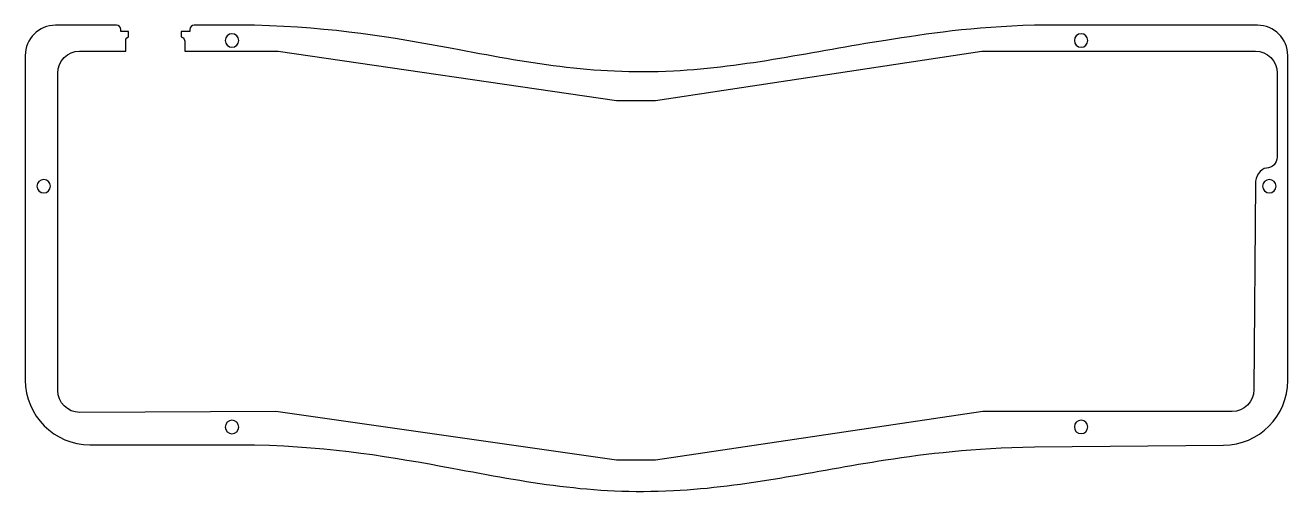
# Model space of a CAD drawing. Header units: millimetres. Extents: x 1 to 293, y -110 to -1.
import ezdxf

# ---------------------------------------------------------------- set-up
doc = ezdxf.new("R2010")
doc.units = ezdxf.units.MM
doc.header["$MEASUREMENT"] = 0
doc.layers.add('mid 292.5', color=7, linetype='Continuous')

# ---------------------------------------------------------------- blocks, each defined once
blk = doc.blocks.new('block 2')
at = {"layer": 'mid 292.5', "color": 7, "lineweight": 25, "true_color": 0xffffff}
blk.add_lwpolyline([(59.06, -90.51), (59.06, -90.51)], dxfattribs=at)

msp = doc.modelspace()

# ---------------------------------------------------------------- linework, layer by layer
at = {"layer": 'mid 292.5', "color": 7, "lineweight": 25, "true_color": 0xffffff}
for points, knots in [([(23.15, -2), (23.15, -2), (23.15, -2.43), (23.15, -2.43), (23.15, -2.43), (24.94, -2.43), (24.94, -2.43), (24.94, -2.43), (24.94, -3.71), (24.94, -3.71), (24.18, -3.84), (24.3, -4.5), (24.3, -5.28), (24.3, -5.28), (24.3, -6.98), (24.3, -6.98), (24.3, -6.98), (24.3, -7), (24.3, -7), (24.3, -7), (13.59, -7), (13.59, -7), (10.81, -7), (8.55, -9.28), (8.55, -12.1), (8.55, -12.1), (8.55, -85.59), (8.55, -85.59), (8.55, -88.42), (10.82, -90.71), (13.61, -90.7), (13.61, -90.7), (59.06, -90.51), (59.06, -90.51), (59.06, -90.51), (137.97, -101.75), (137.97, -101.75), (137.97, -101.75), (147.03, -101.75), (147.03, -101.75), (147.03, -101.75), (222.82, -90.5), (222.82, -90.5), (222.82, -90.5), (280.61, -90.5), (280.61, -90.5), (283.38, -90.5), (285.63, -88.24), (285.65, -85.43), (285.65, -85.43), (286, -37.67), (286, -37.67), (286.01, -36.27), (287.15, -34.1), (288.54, -34.1), (289.93, -34.1), (291.05, -32.95), (291.05, -31.54), (291.05, -31.54), (291.05, -12.1), (291.05, -12.1), (291.05, -9.28), (288.8, -7), (286.02, -7), (286.02, -7), (222.61, -7), (222.61, -7), (222.61, -7), (147.03, -18.42), (147.03, -18.42), (147.03, -18.42), (142.15, -18.42), (142.15, -18.42), (142.15, -18.42), (137.97, -18.42), (137.97, -18.42), (137.97, -18.42), (59.56, -7), (59.56, -7), (59.56, -7), (38.01, -7), (38.01, -7), (38.01, -7), (38.01, -6.98), (38.01, -6.98), (38.01, -6.98), (38.01, -5.28), (38.01, -5.28), (38.01, -4.48), (37.9, -3.81), (37.11, -3.7), (37.11, -3.7), (37.11, -2.43), (37.11, -2.43), (37.11, -2.43), (39.11, -2.43), (39.11, -2.43), (39.11, -2.43), (39.11, -2), (39.11, -2), (39.11, -1.45), (39.56, -1), (40.11, -1), (40.11, -1), (54.15, -1), (54.15, -1), (72.85, -1.51), (85.77, -3.79), (99.89, -6.41), (117.15, -9.62), (132.14, -12.58), (151.16, -11.62), (168.13, -10.75), (183.48, -7.11), (200.34, -4.51), (209.99, -3.01), (220.35, -1.36), (234.8, -1), (234.8, -1), (286.5, -1), (286.5, -1), (290.37, -1), (293.5, -4.13), (293.5, -8), (293.5, -8), (293.5, -83.31), (293.5, -83.31), (293.5, -91.55), (286.85, -98.25), (278.61, -98.31), (278.61, -98.31), (234.8, -98.65), (234.8, -98.65), (220.35, -99.01), (209.99, -100.21), (200.34, -101.7), (183.48, -104.31), (168.13, -107.95), (151.16, -108.81), (132.14, -109.78), (117.15, -106.82), (99.89, -103.61), (85.77, -100.99), (72.85, -98.71), (54.15, -98.2), (54.15, -98.2), (16, -98.2), (16, -98.2), (7.72, -98.2), (1, -91.48), (1, -83.2), (1, -83.2), (1, -8), (1, -8), (1, -4.13), (4.13, -1), (8, -1), (8, -1), (22.15, -1), (22.15, -1), (22.71, -1), (23.15, -1.45), (23.15, -2)], [0, 0, 0, 0, 1, 1, 1, 2, 2, 2, 3, 3, 3, 4, 4, 4, 5, 5, 5, 6, 6, 6, 7, 7, 7, 8, 8, 8, 9, 9, 9, 10, 10, 10, 11, 11, 11, 12, 12, 12, 13, 13, 13, 14, 14, 14, 15, 15, 15, 16, 16, 16, 17, 17, 17, 18, 18, 18, 19, 19, 19, 20, 20, 20, 21, 21, 21, 22, 22, 22, 23, 23, 23, 24, 24, 24, 25, 25, 25, 26, 26, 26, 27, 27, 27, 28, 28, 28, 29, 29, 29, 30, 30, 30, 31, 31, 31, 32, 32, 32, 33, 33, 33, 34, 34, 34, 35, 35, 35, 36, 36, 36, 37, 37, 37, 38, 38, 38, 39, 39, 39, 40, 40, 40, 41, 41, 41, 42, 42, 42, 43, 43, 43, 44, 44, 44, 45, 45, 45, 46, 46, 46, 47, 47, 47, 48, 48, 48, 49, 49, 49, 50, 50, 50, 51, 51, 51, 52, 52, 52, 53, 53, 53, 54, 54, 54, 54]), ([(50.46, -4.54), (50.46, -5.4), (49.76, -6.1), (48.9, -6.1), (48.04, -6.1), (47.34, -5.4), (47.34, -4.54), (47.34, -3.68), (48.04, -2.98), (48.9, -2.98), (49.76, -2.98), (50.46, -3.68), (50.46, -4.54)], [0, 0, 0, 0, 1, 1, 1, 2, 2, 2, 3, 3, 3, 4, 4, 4, 4]), ([(247.18, -4.54), (247.18, -5.4), (246.48, -6.1), (245.62, -6.1), (244.75, -6.1), (244.06, -5.4), (244.06, -4.54), (244.06, -3.68), (244.75, -2.98), (245.62, -2.98), (246.48, -2.98), (247.18, -3.68), (247.18, -4.54)], [0, 0, 0, 0, 1, 1, 1, 2, 2, 2, 3, 3, 3, 4, 4, 4, 4]), ([(6.84, -38.3), (6.84, -39.16), (6.14, -39.86), (5.28, -39.86), (4.42, -39.86), (3.72, -39.16), (3.72, -38.3), (3.72, -37.44), (4.42, -36.74), (5.28, -36.74), (6.14, -36.74), (6.84, -37.44), (6.84, -38.3)], [0, 0, 0, 0, 1, 1, 1, 2, 2, 2, 3, 3, 3, 4, 4, 4, 4]), ([(290.79, -38.3), (290.79, -39.16), (290.1, -39.86), (289.23, -39.86), (288.37, -39.86), (287.67, -39.16), (287.67, -38.3), (287.67, -37.44), (288.37, -36.74), (289.23, -36.74), (290.1, -36.74), (290.79, -37.44), (290.79, -38.3)], [0, 0, 0, 0, 1, 1, 1, 2, 2, 2, 3, 3, 3, 4, 4, 4, 4]), ([(50.46, -94.09), (50.46, -94.95), (49.76, -95.65), (48.9, -95.65), (48.04, -95.65), (47.34, -94.95), (47.34, -94.09), (47.34, -93.23), (48.04, -92.53), (48.9, -92.53), (49.76, -92.53), (50.46, -93.23), (50.46, -94.09)], [0, 0, 0, 0, 1, 1, 1, 2, 2, 2, 3, 3, 3, 4, 4, 4, 4]), ([(247.18, -94.07), (247.18, -94.93), (246.48, -95.62), (245.62, -95.62), (244.75, -95.62), (244.06, -94.93), (244.06, -94.07), (244.06, -93.2), (244.75, -92.51), (245.62, -92.51), (246.48, -92.51), (247.18, -93.2), (247.18, -94.07)], [0, 0, 0, 0, 1, 1, 1, 2, 2, 2, 3, 3, 3, 4, 4, 4, 4])]:
    msp.add_open_spline(points, degree=3, knots=knots, dxfattribs=at)

# ---------------------------------------------------------------- block references
at = {"layer": 'mid 292.5'}
msp.add_blockref('block 2', (0, 0), dxfattribs=at)

doc.saveas('drawing.dxf')
